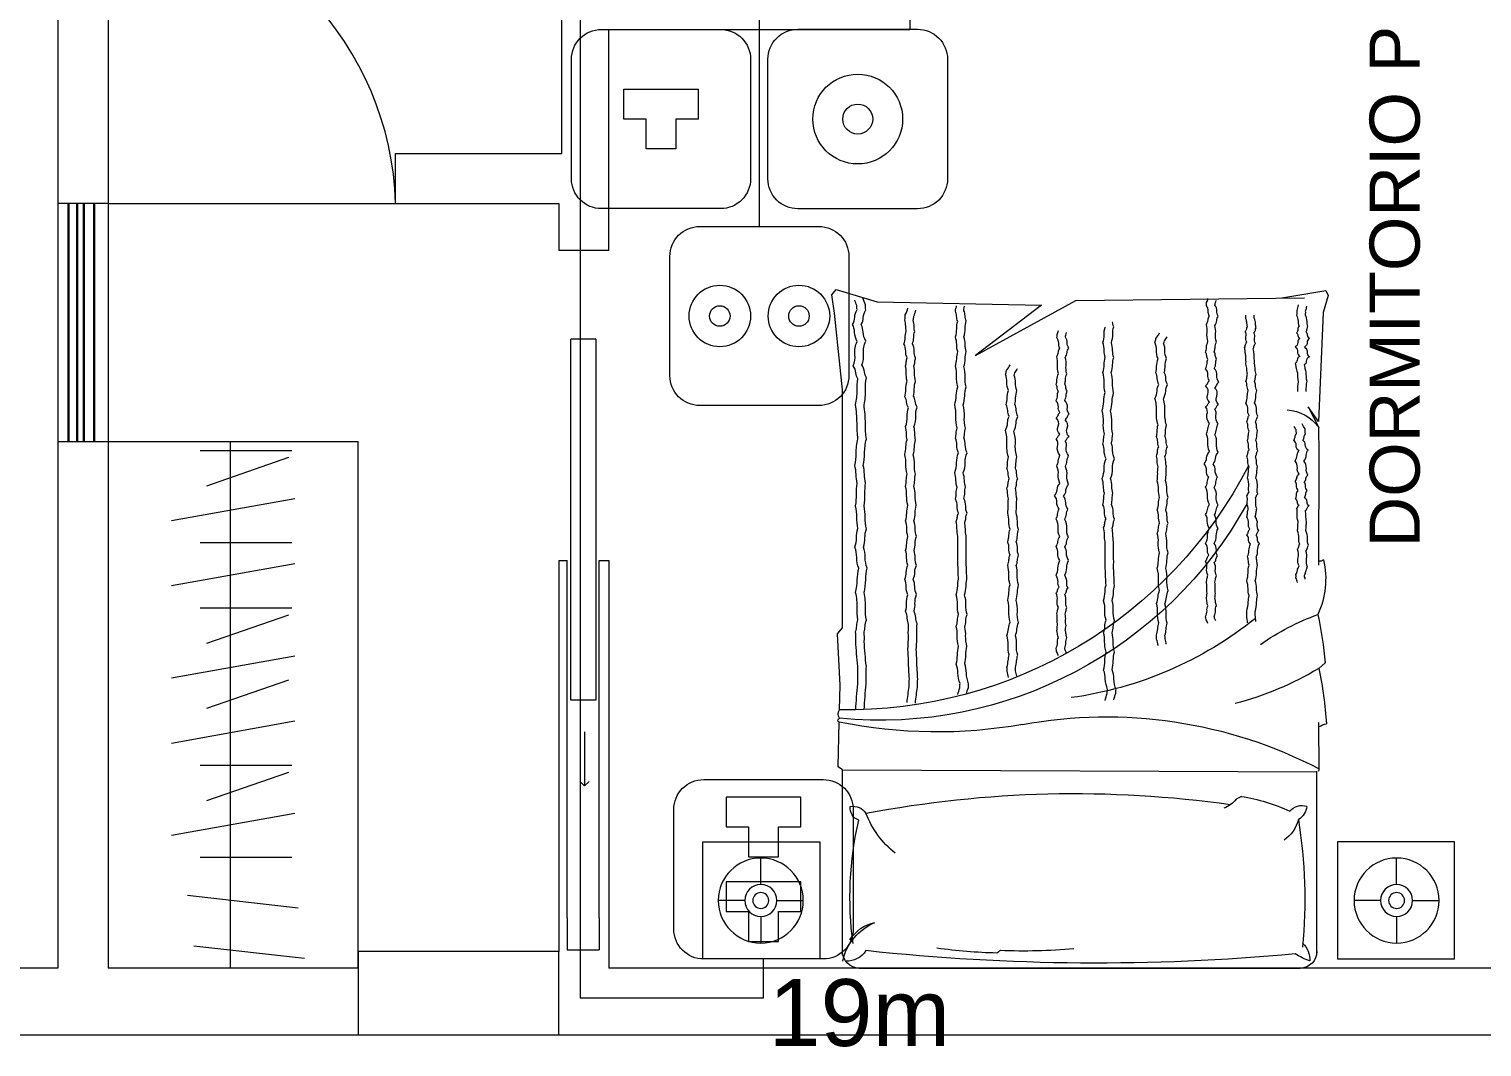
# Model space of a CAD drawing. Header units: metres. Extents: x -2 to 3328848, y -2 to 2725060.
# Drawn here: x 1662867.18 to 1662910.63, y 1363251.76 to 1363282.2 of the extents above; entities that cross this region are included whole.
import ezdxf

# ---------------------------------------------------------------- set-up
doc = ezdxf.new("R2010")
doc.units = ezdxf.units.M
doc.layers.get('0').update_dxf_attribs({"color": 253, "lineweight": 0})
for name, color, linetype, lineweight in [('ICT_TOMAS', 1, 'Continuous', 0), ('mobi alcolchonado', 253, 'Continuous', 0), ('MOBILIARIO2', 253, 'Continuous', 0), ('muebles', 253, 'Continuous', 0), ('NOFIJO', 253, 'Continuous', 0), ('PUERTAS', 253, 'Continuous', 0), ('ventanas', 253, 'Continuous', 30)]:
    doc.layers.add(name, color=color, linetype=linetype, lineweight=lineweight)
doc.styles.add('COTA', font='arial.ttf', dxfattribs={"height": 1})
doc.styles.get("Standard").update_dxf_attribs({"font": 'arial.ttf'})

# ---------------------------------------------------------------- blocks, each defined once
blk = doc.blocks.new('A$C2820749F')
at = {"layer": 'mobi alcolchonado'}
for p, q in [((0.0818, 2.0289), (1.4005, 2.0289)), ((0.0318, 1.9902), (0.0318, 1.4358)), ((1.4505, 1.9902), (1.4505, 1.4402)), ((0.0318, 1.4358), (0.0191, 1.4272)), ((0.0318, 1.4358), (1.4505, 1.4419)), ((1.4541, 1.4401), (1.4576, 1.4371)), ((1.4576, 1.4371), (1.4563, 1.2945)), ((0.0191, 1.4272), (0.0222, 1.2934)), ((0.023, 1.2566), (0.0247, 1.1831)), ((0.0247, 1.1831), (0.0168, 1.0295)), ((1.4564, 1.1325), (1.4753, 1.1163)), ((0.0168, 1.0295), (0.0318, 1.0115)), ((0.0318, 1.0115), (0.0318, 0.2993)), ((1.4559, 0.8244), (1.4571, 0.49)), ((1.4571, 0.49), (1.4561, 0.4125)), ((1.4239, 0.3509), (1.4561, 0.4125)), ((1.4552, 0.3946), (1.4239, 0.3509)), ((1.4689, 0.0681), (1.4552, 0.3946)), ((0.0318, 0.2993), (0.0084, 0.0705)), ((0.6272, 0.0469), (0.4294, 0.1969)), ((0.4294, 0.1969), (0.7297, 0.0328)), ((0.0084, 0.0705), (0, 0.0154)), ((0.1359, 0.0362), (0.6272, 0.0469)), ((1.4837, 0.0174), (1.4689, 0.0681)), ((0, 0.0154), (0.0126, 0)), ((0.0126, 0), (0.1359, 0.0362)), ((0.7297, 0.0328), (1.4132, 0.0248)), ((1.3452, 0.0248), (1.4775, 0.0026)), ((1.4775, 0.0026), (1.4837, 0.0174))]:
    blk.add_line(p, q, dxfattribs=at)
for centre, radius, start, end in [((0.0818, 1.9789), 0.05, 90, 180), ((0.1916, 2.0429), 0.1629, 192.2008, 247.3604), ((0.0438, 1.9398), 0.0687, 32.3351, 91.4023), ((0.7905, -4.3329), 6.3469, 84.6215, 96.2282), ((1.501, 1.8059), 0.2141, 109.6538, 122.6886), ((1.4005, 1.9789), 0.05, 0, 90), ((1.3631, 2.0033), 0.066, 312.4623, 3.6405), ((1.0795, 1.8174), 1.0254, 172.2473, 193.0029), ((-0.1132, 1.8254), 1.5274, 350.9191, 5.28), ((0.1529, 2.0079), 0.1178, 212.6434, 258.2419), ((0.0928, 1.5506), 0.0381, 108.9808, 187.5781), ((0.0627, 1.5922), 0.0472, 260.6567, 326.3809), ((0.7261, 4.8325), 3.3256, 259.184, 278.0629), ((1.3706, 1.5411), 0.0497, 4.6836, 60.5878), ((1.1442, 1.4729), 0.0826, 38.2941, 70.0555), ((1.1387, 1.3743), 0.1655, 58.5661, 64.8686), ((1.1266, 2.0962), 0.5891, 279.6141, 294.3372), ((1.4053, 1.5896), 0.0469, 219.9429, 288.3936), ((0.8207, 2.6569), 1.3796, 259.5233, 297.4919), ((0.3143, -0.1486), 1.4713, 80, 101.4514), ((1.4884, 1.3524), 0.0548, 234.3439, 260.3637), ((0.0246, 1.2876), 0.00627, 112.1012, 250.5349), ((0.0419, 1.2696), 0.0229, 148.1305, 214.5055), ((0.144, 0.0341), 1.2535, 28.8627, 95.5645), ((0.1941, 1.3909), 1.2884, 348.4322, 355.8792), ((0.0477, -0.0915), 1.3483, 27.2896, 91.0501), ((0.1924, 1.2348), 1.2884, 348.1971, 354.7256), ((1.7099, 1.6724), 0.7465, 235, 249.9199), ((1.2179, 0.8642), 0.2588, 347.5254, 24.4401), ((1.4594, 0.7942), 0.0179, 51.3387, 101.1926)]:
    blk.add_arc(centre, radius, start, end, dxfattribs=at)
at = {"layer": 'MOBILIARIO2'}
for points in [[(0.0716, 1.2566, 0.016109), (0.078, 1.1791, 0.024073), (0.0781, 1.127, 0.018694), (0.0717, 1.0507, -0.050065), (0.0711, 1.0221, -0.056677), (0.0744, 1.0054, 0.051657), (0.0781, 0.9872, 0.081685), (0.0758, 0.9517, -0.062491), (0.0711, 0.9056, -0.055675), (0.0762, 0.8677, 0.061502), (0.0804, 0.8334, 0.093427), (0.0744, 0.8013, -0.097168), (0.0688, 0.7704, -0.07769), (0.0737, 0.7418, 0.081942), (0.0781, 0.7145, 0.05009), (0.0746, 0.6809, -0.049651), (0.0711, 0.6469, -0.038952), (0.0738, 0.6112, 0.043857), (0.0758, 0.5793, 0.052705), (0.0723, 0.5527, -0.052187), (0.0688, 0.5257, -0.065973), (0.0726, 0.4895, 0.055408), (0.0781, 0.4465, 0.038659), (0.0753, 0.3998, -0.032291), (0.0711, 0.344, -0.056883), (0.0756, 0.301, 0.072358), (0.0781, 0.2671, 0.122992), (0.0722, 0.249, -0.101053), (0.0641, 0.2275, -0.148742), (0.0688, 0.1939, 0.127539), (0.0758, 0.1552, 0.105457), (0.0677, 0.1275, -0.125573), (0.0618, 0.1039, -0.14575), (0.0683, 0.0826, 0.134347), (0.0758, 0.0597, 0.073839), (0.0746, 0.0476, 0.052428), (0.0688, 0.0317)], [(0.0967, 1.2559, 0.016212), (0.1031, 1.1788, 0.024132), (0.1032, 1.1268, 0.018479), (0.0969, 1.0519, -0.049503), (0.0963, 1.0238, -0.057233), (0.0995, 1.007, 0.051743), (0.1033, 0.9886, 0.081718), (0.101, 0.9528, -0.062376), (0.0963, 0.9061, -0.056016), (0.1015, 0.8675, 0.062225), (0.1057, 0.8327, 0.092827), (0.0997, 0.8007, -0.097273), (0.0942, 0.7702, -0.077058), (0.099, 0.7421, 0.080968), (0.1033, 0.7153, 0.051015), (0.0998, 0.6812, -0.050139), (0.0962, 0.6465, -0.038829), (0.0989, 0.6104, 0.044073), (0.1009, 0.5786, 0.05256), (0.0974, 0.5521, -0.051882), (0.094, 0.5256, -0.065917), (0.0978, 0.4898, 0.055177), (0.1032, 0.4471, 0.038645), (0.1004, 0.4007, -0.03175), (0.0962, 0.3443, -0.05817), (0.101, 0.2991, 0.074982), (0.1035, 0.2639, 0.120388), (0.0977, 0.2461, -0.099922), (0.0898, 0.2251, -0.1495), (0.0944, 0.192, 0.128684), (0.1013, 0.1539, 0.103936), (0.0935, 0.1272, -0.123542), (0.0878, 0.1045, -0.142951), (0.0938, 0.084, 0.122441), (0.1018, 0.0605, 0.081719), (0.1005, 0.0451, 0.060139), (0.093, 0.0256)], [(0.225, 1.2342, 0.016834), (0.2313, 1.1874, 0.034468), (0.232, 1.1643, 0.00922), (0.229, 1.1106, -0.014186), (0.2273, 1.0757, -0.027864), (0.2289, 1.0343, 0.034884), (0.2297, 1.0011, 0.087457), (0.2255, 0.9825, -0.077501), (0.2204, 0.9615, -0.10571), (0.2232, 0.939, 0.089665), (0.2273, 0.9126, 0.091876), (0.2223, 0.8883, -0.100294), (0.218, 0.866, -0.104219), (0.2227, 0.845, 0.103855), (0.2273, 0.824, 0.085768), (0.2237, 0.8016, -0.088421), (0.2204, 0.7798, -0.073045), (0.224, 0.7584, 0.076066), (0.2273, 0.7378, 0.079828), (0.2239, 0.7145, -0.07972), (0.2204, 0.6912, -0.069238), (0.2238, 0.668, 0.06864), (0.2273, 0.6446, 0.070898), (0.2236, 0.6157, -0.075702), (0.2204, 0.5887, -0.045986), (0.2226, 0.5702, 0.045091), (0.225, 0.5514, 0.076769), (0.2216, 0.5225, -0.075317), (0.218, 0.4931, -0.065696), (0.2217, 0.4703, 0.069765), (0.225, 0.4488, 0.058047), (0.2232, 0.4315, -0.04517), (0.2204, 0.4092, -0.107598), (0.2256, 0.3799, 0.119304), (0.2297, 0.3533, 0.134303), (0.2235, 0.3365, -0.142887), (0.218, 0.3207, -0.094042), (0.221, 0.2988, 0.082548), (0.225, 0.2741, 0.054703), (0.222, 0.2477, -0.071659), (0.2204, 0.2275, -0.065726), (0.2226, 0.2161, 0.062051), (0.225, 0.2042, 0.141652), (0.2209, 0.1842, -0.127606), (0.2157, 0.1622, -0.082372), (0.2192, 0.1435, 0.083239), (0.2227, 0.1249, 0.067193), (0.2209, 0.1096, -0.05209), (0.218, 0.09, -0.075758), (0.2196, 0.0756, -0.049851), (0.2273, 0.055)], [(0.2499, 1.2367, 0.016995), (0.2563, 1.1887, 0.034524), (0.2571, 1.1649, 0.009087), (0.254, 1.1106, -0.014008), (0.2524, 1.0755, -0.028389), (0.254, 1.0324, 0.036216), (0.2548, 0.9986, 0.085799), (0.2507, 0.9806, -0.076158), (0.2458, 0.9604, -0.106727), (0.2486, 0.9381, 0.090343), (0.2527, 0.9119, 0.091358), (0.2477, 0.8881, -0.099809), (0.2436, 0.8663, -0.104145), (0.2481, 0.8456, 0.103071), (0.2528, 0.8248, 0.086935), (0.2491, 0.8021, -0.089287), (0.2457, 0.7799, -0.072441), (0.2493, 0.7585, 0.075683), (0.2527, 0.738, 0.080097), (0.2491, 0.7146, -0.080136), (0.2456, 0.6912, -0.068821), (0.2491, 0.6682, 0.06822), (0.2526, 0.6449, 0.07127), (0.2488, 0.6159, -0.075969), (0.2455, 0.5887, -0.045868), (0.2478, 0.5702, 0.045154), (0.2502, 0.5514, 0.076598), (0.2468, 0.5228, -0.075113), (0.2433, 0.4936, -0.065882), (0.2469, 0.4708, 0.069876), (0.2502, 0.4493, 0.057507), (0.2485, 0.4322, -0.043911), (0.2456, 0.4098, -0.109441), (0.2511, 0.3789, 0.121849), (0.2554, 0.351, 0.133121), (0.2491, 0.334, -0.145487), (0.2437, 0.3182, -0.09027), (0.2465, 0.2977, 0.08023), (0.2502, 0.2747, 0.055518), (0.2473, 0.2491, -0.070221), (0.2456, 0.2287, -0.068505), (0.248, 0.2166, 0.064708), (0.2506, 0.2039, 0.140191), (0.2463, 0.1837, -0.1283), (0.2412, 0.1618, -0.081106), (0.2447, 0.1435, 0.082764), (0.248, 0.1256, 0.06863), (0.2462, 0.1103, -0.055684), (0.2435, 0.0916, -0.073555), (0.2449, 0.0794, -0.046852), (0.2515, 0.0615)], [(0.8175, 1.2285, 0.036577), (0.8235, 1.2079, 0.065257), (0.8245, 1.1958, 0.081239), (0.8177, 1.1643, -0.09673), (0.8128, 1.1376, -0.059687), (0.8164, 1.1104, 0.061201), (0.8198, 1.084, 0.068087), (0.8157, 1.0527, -0.079475), (0.8128, 1.0257, -0.066482), (0.8163, 1.0073, 0.06511), (0.8198, 0.9884, 0.088365), (0.8163, 0.9593, -0.088514), (0.8128, 0.9302, -0.053898), (0.8172, 0.9035, 0.072445), (0.8198, 0.8836, 0.014703), (0.8187, 0.8602, -0.01338), (0.8175, 0.8346, -0.011057), (0.8175, 0.795, 0.009921), (0.8175, 0.7554, 0.044454), (0.815, 0.7323, -0.048377), (0.8128, 0.7111, -0.125065), (0.8158, 0.6993, 0.104774), (0.8198, 0.6855, 0.140323), (0.8157, 0.6656, -0.125005), (0.8105, 0.6435, -0.059733), (0.8129, 0.6257, 0.062195), (0.8151, 0.6086, 0.076384), (0.8121, 0.5879, -0.06684), (0.8082, 0.5643, -0.115189), (0.814, 0.5352, 0.114961), (0.8198, 0.506, 0.097223), (0.8143, 0.482, -0.116527), (0.8105, 0.4618, -0.051779), (0.8127, 0.4472, 0.047812), (0.8151, 0.4315, 0.078489), (0.8119, 0.3974, -0.074508), (0.8082, 0.3616, -0.064682), (0.8129, 0.3343, 0.066772), (0.8175, 0.308, 0.076034), (0.814, 0.2777, -0.075656), (0.8105, 0.2474, -0.063602), (0.8143, 0.2241, 0.070388), (0.8175, 0.2031, 0.079082), (0.8143, 0.182, -0.071502), (0.8105, 0.1588, -0.088099), (0.8142, 0.1348, 0.094007), (0.8175, 0.1122, 0.091812)], [(0.8434, 1.2269, 0.034849), (0.8491, 1.2072, 0.063486), (0.85, 1.196, 0.084403), (0.8432, 1.1642, -0.098788), (0.8381, 1.1367, -0.058591), (0.8417, 1.11, 0.060695), (0.845, 1.0841, 0.068148), (0.841, 1.0532, -0.079202), (0.8381, 1.0266, -0.06675), (0.8415, 1.0081, 0.064998), (0.8451, 0.9893, 0.088664), (0.8416, 0.9599, -0.08935), (0.838, 0.9305, -0.053061), (0.8424, 0.9044, 0.071644), (0.8449, 0.8848, 0.015298), (0.8438, 0.8608, -0.013681), (0.8425, 0.834, -0.010889), (0.8425, 0.7941, 0.010649), (0.8425, 0.7541, 0.042768), (0.8402, 0.7332, -0.044654), (0.8382, 0.7132, -0.128784), (0.8412, 0.7008, 0.106491), (0.8456, 0.6861, 0.140372), (0.8412, 0.6653, -0.126736), (0.8359, 0.6424, -0.057828), (0.8383, 0.6249, 0.061442), (0.8404, 0.6083, 0.076141), (0.8374, 0.5881, -0.065916), (0.8335, 0.5648, -0.116085), (0.8394, 0.5355, 0.115201), (0.8453, 0.5059, 0.097759), (0.8397, 0.4815, -0.118144), (0.8359, 0.4611, -0.049819), (0.838, 0.4471, 0.04634), (0.8403, 0.4321, 0.079345), (0.8371, 0.3983, -0.074617), (0.8334, 0.3625, -0.064869), (0.8382, 0.3352, 0.066843), (0.8427, 0.3087, 0.075858), (0.8392, 0.2784, -0.075529), (0.8357, 0.2479, -0.063913), (0.8396, 0.2244, 0.070745), (0.8428, 0.2031, 0.078628), (0.8396, 0.182, -0.070918), (0.8358, 0.1587, -0.091738), (0.8399, 0.1335, 0.104246), (0.8429, 0.1112, 0.077322), (0.8394, 0.096, -0.076658)], [(0.3766, 1.2109, 0.036577), (0.3826, 1.1903, 0.065257), (0.3836, 1.1783, 0.081239), (0.3768, 1.1467, -0.09673), (0.3719, 1.12, -0.059687), (0.3755, 1.0929, 0.061201), (0.3789, 1.0664, 0.068087), (0.3748, 1.0351, -0.079475), (0.3719, 1.0081, -0.066482), (0.3754, 0.9897, 0.06511), (0.3789, 0.9709, 0.088365), (0.3754, 0.9417, -0.088514), (0.3719, 0.9126, -0.053898), (0.3763, 0.886, 0.072445), (0.3789, 0.866, 0.014703), (0.3778, 0.8427, -0.01338), (0.3766, 0.817, -0.011057), (0.3766, 0.7774, 0.009921), (0.3766, 0.7378, 0.044454), (0.3741, 0.7148, -0.048377), (0.3719, 0.6935, -0.125065), (0.3749, 0.6818, 0.104774), (0.3789, 0.6679, 0.140323), (0.3748, 0.648, -0.125005), (0.3696, 0.626, -0.059733), (0.372, 0.6081, 0.062195), (0.3743, 0.591, 0.076384), (0.3712, 0.5703, -0.06684), (0.3673, 0.5467, -0.115189), (0.3731, 0.5176, 0.114961), (0.3789, 0.4885, 0.097223), (0.3734, 0.4645, -0.116527), (0.3696, 0.4442, -0.051779), (0.3718, 0.4296, 0.047812), (0.3743, 0.4139, 0.078489), (0.371, 0.3798, -0.074508), (0.3673, 0.344, -0.064682), (0.372, 0.3168, 0.066772), (0.3766, 0.2904, 0.076034), (0.3731, 0.2601, -0.075656), (0.3696, 0.2298, -0.063602), (0.3734, 0.2066, 0.070388), (0.3766, 0.1855, 0.079082), (0.3734, 0.1644, -0.071502), (0.3696, 0.1412, -0.088099), (0.3733, 0.1172, 0.094007), (0.3766, 0.0946, 0.091812), (0.3731, 0.0794, -0.09253), (0.3696, 0.0643, -0.064978), (0.3701, 0.0585, -0.037379), (0.373, 0.0488)], [(0.4025, 1.2093, 0.034849), (0.4082, 1.1896, 0.063486), (0.4091, 1.1784, 0.084403), (0.4023, 1.1466, -0.098788), (0.3972, 1.1191, -0.058591), (0.4008, 1.0924, 0.060695), (0.4041, 1.0665, 0.068148), (0.4001, 1.0357, -0.079202), (0.3972, 1.009, -0.06675), (0.4006, 0.9906, 0.064998), (0.4042, 0.9717, 0.088664), (0.4007, 0.9423, -0.08935), (0.3971, 0.913, -0.053061), (0.4015, 0.8868, 0.071644), (0.404, 0.8673, 0.015298), (0.4029, 0.8433, -0.013681), (0.4016, 0.8165, -0.010889), (0.4016, 0.7765, 0.010649), (0.4016, 0.7365, 0.042768), (0.3993, 0.7156, -0.044654), (0.3973, 0.6956, -0.128784), (0.4003, 0.6832, 0.106491), (0.4047, 0.6685, 0.140372), (0.4003, 0.6477, -0.126736), (0.395, 0.6249, -0.057828), (0.3974, 0.6073, 0.061442), (0.3995, 0.5907, 0.076141), (0.3965, 0.5705, -0.065916), (0.3926, 0.5472, -0.116085), (0.3985, 0.5179, 0.115201), (0.4044, 0.4883, 0.097759), (0.3988, 0.4639, -0.118144), (0.395, 0.4435, -0.049819), (0.3971, 0.4295, 0.04634), (0.3994, 0.4146, 0.079345), (0.3962, 0.3808, -0.074617), (0.3925, 0.3449, -0.064869), (0.3973, 0.3176, 0.066843), (0.4018, 0.2911, 0.075858), (0.3983, 0.2608, -0.075529), (0.3948, 0.2303, -0.063913), (0.3987, 0.2068, 0.070745), (0.4019, 0.1855, 0.078628), (0.3987, 0.1644, -0.070918), (0.3949, 0.1411, -0.091738), (0.399, 0.1159, 0.104246), (0.402, 0.0936, 0.077322), (0.3985, 0.0784, -0.076658), (0.395, 0.0631, -0.044784), (0.395, 0.0583, -0.024817), (0.3964, 0.0497)], [(0.5281, 1.1596, -0.03776), (0.5238, 1.141, -0.061868), (0.5235, 1.1293, -0.048595), (0.5273, 1.1095, 0.055091), (0.5305, 1.092, 0.095626), (0.5269, 1.0625, -0.098357), (0.5235, 1.0338, -0.076409), (0.5282, 1.0139, 0.077038), (0.5328, 0.9942, 0.089345), (0.5296, 0.9625, -0.084057), (0.5258, 0.9289, -0.04749), (0.5294, 0.9052, 0.04929), (0.5328, 0.8823, 0.087499), (0.529, 0.8521, -0.094197), (0.5258, 0.824, -0.078357), (0.5295, 0.8085, 0.083223), (0.5328, 0.7937, 0.112249), (0.5296, 0.7745, -0.105279), (0.5258, 0.7541, -0.082664), (0.5296, 0.7346, 0.090946), (0.5328, 0.7168, 0.067901), (0.5294, 0.6927, -0.066074), (0.5258, 0.6679, -0.035048), (0.5271, 0.6461, 0.037877), (0.5281, 0.626, 0.060523), (0.5257, 0.6094, -0.062605), (0.5235, 0.5933, -0.127512), (0.5268, 0.5797, 0.121277), (0.5305, 0.5654, 0.117111), (0.5271, 0.5504, -0.113611), (0.5235, 0.5351, -0.059143), (0.5252, 0.5203, 0.043052), (0.5281, 0.5001, 0.089599), (0.5234, 0.4602, -0.091053), (0.5188, 0.4209, -0.111622), (0.5255, 0.3984, 0.130391), (0.5305, 0.3789, 0.12494), (0.526, 0.3617, -0.120889), (0.5212, 0.344, -0.086695), (0.524, 0.3249, 0.071647), (0.5281, 0.302, 0.113093), (0.5234, 0.2774, -0.114265), (0.5188, 0.2531, -0.106276), (0.5218, 0.2417, -0.062305), (0.5328, 0.2251)], [(0.5529, 1.1558, -0.034858), (0.5492, 1.1395, -0.059461), (0.5488, 1.1297, -0.052316), (0.5525, 1.1106, 0.056386), (0.5558, 1.0929, 0.095596), (0.5522, 1.0637, -0.098171), (0.5488, 1.0352, -0.07636), (0.5535, 1.0155, 0.076506), (0.5581, 0.9957, 0.090069), (0.5549, 0.9636, -0.084543), (0.551, 0.9294, -0.047364), (0.5547, 0.9055, 0.049676), (0.558, 0.8827, 0.08659), (0.5543, 0.8531, -0.092747), (0.5512, 0.8254, -0.079795), (0.5549, 0.8095, 0.084031), (0.5583, 0.7944, 0.112191), (0.555, 0.7749, -0.106013), (0.5512, 0.7543, -0.081403), (0.555, 0.735, 0.089338), (0.5581, 0.7174, 0.069417), (0.5547, 0.6925, -0.067062), (0.5509, 0.6668, -0.034899), (0.5522, 0.6447, 0.039008), (0.5532, 0.6249, 0.057667), (0.5511, 0.6098, -0.058816), (0.5489, 0.5946, -0.130991), (0.5523, 0.5806, 0.122045), (0.5562, 0.5656, 0.11844), (0.5526, 0.5499, -0.116548), (0.5489, 0.5339, -0.056461), (0.5505, 0.5195, 0.041981), (0.5533, 0.5003, 0.089156), (0.5488, 0.4617, -0.08877), (0.5442, 0.4228, -0.114233), (0.5511, 0.3996, 0.131551), (0.5564, 0.3791, 0.125542), (0.5516, 0.3611, -0.123278), (0.5467, 0.3428, -0.085156), (0.5496, 0.3238, 0.073009), (0.5535, 0.3017, 0.115535), (0.5488, 0.2782, -0.127329), (0.545, 0.2567, -0.096991), (0.5472, 0.2488, -0.053351), (0.5552, 0.2363)], [(0.6774, 1.0944, -0.052853), (0.6718, 1.082, -0.082349), (0.6704, 1.0734, -0.113365), (0.6746, 1.0557, 0.137167), (0.6774, 1.0408, 0.079599), (0.6743, 1.0286, -0.112443), (0.6727, 1.0198, -0.045995), (0.6737, 1.0122, 0.039568), (0.6751, 1.0035, 0.069784), (0.6738, 0.9855, -0.073829), (0.6727, 0.9685, -0.067952), (0.6744, 0.9608, 0.047112), (0.6774, 0.9499, 0.170036), (0.6738, 0.9287, -0.173788), (0.6704, 0.9079, -0.142872), (0.6751, 0.8985, 0.145458), (0.6797, 0.8893, 0.195397), (0.6763, 0.8737, -0.151851), (0.6704, 0.8543, -0.126712), (0.6761, 0.8324, 0.124684), (0.682, 0.8101, 0.150491), (0.6756, 0.7881, -0.168102), (0.6704, 0.7681, -0.13967), (0.6759, 0.7534, 0.13006), (0.682, 0.7378, 0.169436), (0.6765, 0.7126, -0.163629), (0.6704, 0.6865, -0.104575), (0.6752, 0.6711, 0.109696), (0.6797, 0.6562, 0.20768), (0.6729, 0.6366, -0.202622), (0.6657, 0.6166, -0.1762), (0.6735, 0.5983, 0.167885), (0.682, 0.5793, 0.137817), (0.6771, 0.5532, -0.14417), (0.6727, 0.5281, -0.079258), (0.677, 0.5125, 0.072052), (0.682, 0.4955, 0.215179), (0.6743, 0.4687, -0.272703), (0.6704, 0.4465, -0.157232), (0.6756, 0.4399, 0.133932), (0.682, 0.4325, 0.346503), (0.6767, 0.4085, -0.328416), (0.6704, 0.3836, -0.136915), (0.6773, 0.3746, 0.179847), (0.682, 0.3673, 0.252619), (0.6774, 0.351, -0.209461), (0.6704, 0.3323, -0.111259), (0.6748, 0.3166, 0.146381), (0.6774, 0.3044, 0.125668), (0.6736, 0.2934, -0.139354), (0.6704, 0.2834, -0.105558), (0.6729, 0.2694, 0.077694), (0.6774, 0.2508, 0.090317), (0.6747, 0.2238, -0.100764), (0.6727, 0.1995, -0.12001), (0.6777, 0.1862, 0.131665), (0.682, 0.1739, 0.170535), (0.6784, 0.1601, -0.13714), (0.6727, 0.1436, -0.068639), (0.6735, 0.1343, -0.052035), (0.6774, 0.1226)], [(0.7011, 1.0865, -0.042607), (0.6973, 1.0776, -0.071397), (0.6963, 1.072, -0.129838), (0.6999, 1.0557, 0.140626), (0.703, 1.0407, 0.083982), (0.6998, 1.028, -0.117812), (0.6981, 1.0188, -0.041239), (0.699, 1.012, 0.036686), (0.7002, 1.0044, 0.06988), (0.699, 0.9876, -0.071878), (0.6979, 0.9708, -0.072269), (0.6998, 0.9624, 0.05165), (0.7029, 0.9509, 0.163828), (0.6996, 0.9313, -0.164309), (0.6964, 0.9118, -0.150844), (0.7013, 0.902, 0.147278), (0.7063, 0.892, 0.197862), (0.7026, 0.875, -0.156121), (0.6963, 0.8543, -0.123696), (0.7022, 0.8319, 0.125417), (0.7079, 0.8099, 0.148173), (0.7016, 0.7886, -0.166473), (0.6967, 0.7694, -0.139796), (0.702, 0.7551, 0.128151), (0.7081, 0.7397, 0.171039), (0.7025, 0.7142, -0.162775), (0.6962, 0.6875, -0.107698), (0.7014, 0.6711, 0.115196), (0.706, 0.6557, 0.202947), (0.6993, 0.6367, -0.202257), (0.6926, 0.6176, -0.173028), (0.6999, 0.6005, 0.162077), (0.708, 0.5824, 0.143302), (0.703, 0.5556, -0.146514), (0.6984, 0.5293, -0.08083), (0.703, 0.513, 0.077891), (0.7079, 0.496, 0.205436), (0.7011, 0.4725, -0.258943), (0.6976, 0.4529, -0.167371), (0.7026, 0.4464, 0.135353), (0.7093, 0.4389, 0.347128), (0.7039, 0.4144, -0.32569), (0.6973, 0.3889, -0.138368), (0.7046, 0.3794, 0.174678), (0.7098, 0.3715, 0.262199), (0.7045, 0.3527, -0.218741), (0.6964, 0.3313, -0.1036), (0.701, 0.3153, 0.142377), (0.7034, 0.3034, 0.128588), (0.6994, 0.2921, -0.145504), (0.6963, 0.282, -0.099417), (0.6986, 0.2691, 0.074367), (0.7026, 0.2523, 0.090334), (0.7002, 0.2268, -0.095924), (0.6981, 0.2028, -0.126634), (0.7036, 0.1882, 0.136356), (0.7084, 0.1745, 0.176248), (0.704, 0.1592, -0.158824), (0.6986, 0.1425, -0.054695), (0.6992, 0.1363, -0.039328), (0.7018, 0.128)], [(0.9753, 1.064, -0.03776), (0.971, 1.0454, -0.061868), (0.9707, 1.0337, -0.048595), (0.9745, 1.0139, 0.055091), (0.9777, 0.9964, 0.095626), (0.974, 0.9669, -0.098357), (0.9707, 0.9382, -0.076409), (0.9754, 0.9183, 0.077038), (0.98, 0.8986, 0.089345), (0.9768, 0.8669, -0.084057), (0.973, 0.8333, -0.04749), (0.9766, 0.8096, 0.04929), (0.98, 0.7867, 0.087499), (0.9762, 0.7565, -0.094197), (0.973, 0.7284, -0.078357), (0.9767, 0.7129, 0.083223), (0.98, 0.6982, 0.112249), (0.9767, 0.6789, -0.105279), (0.973, 0.6585, -0.082664), (0.9768, 0.639, 0.090946), (0.98, 0.6212, 0.067901), (0.9766, 0.5971, -0.066074), (0.973, 0.5723, -0.035048), (0.9743, 0.5505, 0.037877), (0.9753, 0.5304, 0.060523), (0.9729, 0.5138, -0.062605), (0.9707, 0.4977, -0.127512), (0.974, 0.4841, 0.121277), (0.9777, 0.4698, 0.117111), (0.9743, 0.4548, -0.113611), (0.9707, 0.4395, -0.059143), (0.9724, 0.4247, 0.043052), (0.9753, 0.4045, 0.089599), (0.9706, 0.3646, -0.091053), (0.966, 0.3253, -0.111622), (0.9727, 0.3028, 0.130391), (0.9777, 0.2833, 0.12494), (0.9731, 0.2661, -0.120889), (0.9683, 0.2484, -0.086695), (0.9712, 0.2293, 0.071647), (0.9753, 0.2064, 0.113093), (0.9706, 0.1819, -0.114265), (0.966, 0.1575, -0.106276), (0.9689, 0.1461, -0.062305), (0.98, 0.1295)], [(1, 1.0602, -0.034858), (0.9964, 1.0439, -0.059461), (0.996, 1.0341, -0.052316), (0.9997, 1.015, 0.056386), (1.0029, 0.9973, 0.095596), (0.9994, 0.9681, -0.098171), (0.996, 0.9396, -0.07636), (1.0007, 0.9199, 0.076506), (1.0053, 0.9001, 0.090069), (1.0021, 0.868, -0.084543), (0.9982, 0.8338, -0.047364), (1.0019, 0.8099, 0.049676), (1.0052, 0.7871, 0.08659), (1.0015, 0.7575, -0.092747), (0.9983, 0.7298, -0.079795), (1.0021, 0.7139, 0.084031), (1.0055, 0.6988, 0.112191), (1.0022, 0.6793, -0.106013), (0.9984, 0.6587, -0.081403), (1.0022, 0.6394, 0.089338), (1.0053, 0.6218, 0.069417), (1.0018, 0.5969, -0.067062), (0.9981, 0.5712, -0.034899), (0.9994, 0.5491, 0.039008), (1.0004, 0.5293, 0.057667), (0.9983, 0.5142, -0.058816), (0.9961, 0.4991, -0.130991), (0.9995, 0.485, 0.122045), (1.0034, 0.47, 0.11844), (0.9998, 0.4543, -0.116548), (0.9961, 0.4383, -0.056461), (0.9977, 0.4239, 0.041981), (1.0005, 0.4047, 0.089156), (0.996, 0.3661, -0.08877), (0.9914, 0.3272, -0.114233), (0.9983, 0.304, 0.131551), (1.0036, 0.2835, 0.125542), (0.9988, 0.2655, -0.123278), (0.9939, 0.2472, -0.085156), (0.9968, 0.2282, 0.073009), (1.0007, 0.2061, 0.115535), (0.996, 0.1826, -0.127329), (0.9922, 0.1611, -0.096991), (0.9943, 0.1532, -0.053351), (1.0024, 0.1407)], [(1.1246, 0.9988, -0.052853), (1.1189, 0.9864, -0.082349), (1.1176, 0.9778, -0.113365), (1.1218, 0.9601, 0.137167), (1.1246, 0.9452, 0.079599), (1.1215, 0.933, -0.112443), (1.1199, 0.9242, -0.045995), (1.1209, 0.9166, 0.039568), (1.1222, 0.9079, 0.069784), (1.121, 0.8899, -0.073829), (1.1199, 0.8729, -0.067952), (1.1216, 0.8652, 0.047112), (1.1246, 0.8543, 0.170036), (1.121, 0.8331, -0.173788), (1.1176, 0.8123, -0.142872), (1.1223, 0.803, 0.145458), (1.1269, 0.7937, 0.195397), (1.1235, 0.7781, -0.151851), (1.1176, 0.7587, -0.126712), (1.1233, 0.7368, 0.124684), (1.1292, 0.7145, 0.150491), (1.1227, 0.6925, -0.168102), (1.1176, 0.6725, -0.13967), (1.1231, 0.6578, 0.13006), (1.1292, 0.6422, 0.169436), (1.1236, 0.617, -0.163629), (1.1176, 0.591, -0.104575), (1.1224, 0.5755, 0.109696), (1.1269, 0.5607, 0.20768), (1.1201, 0.541, -0.202622), (1.1129, 0.521, -0.1762), (1.1207, 0.5028, 0.167885), (1.1292, 0.4838, 0.137817), (1.1243, 0.4576, -0.14417), (1.1199, 0.4325, -0.079258), (1.1242, 0.4169, 0.072052), (1.1292, 0.3999, 0.215179), (1.1215, 0.3731, -0.272703), (1.1176, 0.3509, -0.157232), (1.1228, 0.3443, 0.133932), (1.1292, 0.3369, 0.346503), (1.1239, 0.3129, -0.328416), (1.1176, 0.288, -0.136915), (1.1245, 0.279, 0.179847), (1.1292, 0.2717, 0.252619), (1.1246, 0.2554, -0.209461), (1.1176, 0.2367, -0.111259), (1.122, 0.221, 0.146381), (1.1246, 0.2088, 0.125668), (1.1208, 0.1978, -0.139354), (1.1176, 0.1878, -0.105558), (1.1201, 0.1738, 0.077694), (1.1246, 0.1552, 0.090317), (1.1218, 0.1282, -0.100764), (1.1199, 0.1039, -0.12001), (1.1249, 0.0906, 0.131665), (1.1292, 0.0783, 0.170535), (1.1255, 0.0645, -0.13714), (1.1199, 0.048, -0.068639), (1.1207, 0.0387, -0.052035), (1.1246, 0.027)], [(1.1483, 0.9909, -0.042607), (1.1445, 0.982, -0.071397), (1.1435, 0.9764, -0.129838), (1.1471, 0.9602, 0.140626), (1.1502, 0.9451, 0.083982), (1.147, 0.9324, -0.117812), (1.1453, 0.9232, -0.041239), (1.1462, 0.9164, 0.036686), (1.1474, 0.9088, 0.06988), (1.1462, 0.892, -0.071878), (1.1451, 0.8752, -0.072269), (1.147, 0.8668, 0.05165), (1.1501, 0.8553, 0.163828), (1.1468, 0.8358, -0.164309), (1.1436, 0.8163, -0.150844), (1.1484, 0.8064, 0.147278), (1.1535, 0.7964, 0.197862), (1.1498, 0.7794, -0.156121), (1.1434, 0.7587, -0.123696), (1.1494, 0.7364, 0.125417), (1.1551, 0.7143, 0.148173), (1.1488, 0.693, -0.166473), (1.1439, 0.6738, -0.139796), (1.1492, 0.6595, 0.128151), (1.1553, 0.6441, 0.171039), (1.1497, 0.6186, -0.162775), (1.1434, 0.5919, -0.107698), (1.1486, 0.5755, 0.115196), (1.1532, 0.5601, 0.202947), (1.1465, 0.5411, -0.202257), (1.1398, 0.522, -0.173028), (1.1471, 0.5049, 0.162077), (1.1552, 0.4868, 0.143302), (1.1502, 0.46, -0.146514), (1.1455, 0.4338, -0.08083), (1.1502, 0.4174, 0.077891), (1.1551, 0.4004, 0.205436), (1.1483, 0.3769, -0.258943), (1.1448, 0.3573, -0.167371), (1.1498, 0.3508, 0.135353), (1.1565, 0.3433, 0.347128), (1.1511, 0.3188, -0.32569), (1.1445, 0.2933, -0.138368), (1.1518, 0.2838, 0.174678), (1.157, 0.2759, 0.262199), (1.1516, 0.2571, -0.218741), (1.1436, 0.2357, -0.1036), (1.1482, 0.2197, 0.142377), (1.1506, 0.2078, 0.128588), (1.1466, 0.1965, -0.145504), (1.1435, 0.1864, -0.099417), (1.1458, 0.1736, 0.074367), (1.1498, 0.1567, 0.090334), (1.1474, 0.1312, -0.095924), (1.1453, 0.1072, -0.126634), (1.1508, 0.0926, 0.136356), (1.1556, 0.0789, 0.176248), (1.1512, 0.0636, -0.158824), (1.1457, 0.0469, -0.054695), (1.1464, 0.0407, -0.039328), (1.149, 0.0324)], [(1.243, 0.9965, -0.02297), (1.2405, 0.9747, -0.03842), (1.2406, 0.9615, -0.038008), (1.2452, 0.934, 0.055193), (1.2476, 0.9149, 0.083604), (1.2445, 0.8938, -0.075661), (1.2406, 0.8706, -0.084309), (1.2444, 0.8465, 0.09066), (1.2476, 0.824, 0.067099), (1.2455, 0.8119, -0.059889), (1.243, 0.7984, -0.149337), (1.2471, 0.7807, 0.134073), (1.2523, 0.7611, 0.21438), (1.2455, 0.7463, -0.253882), (1.2406, 0.7332, -0.189759), (1.2453, 0.725, 0.18789), (1.25, 0.7168, 0.191242), (1.2458, 0.6989, -0.174445), (1.2406, 0.6796, -0.047645), (1.243, 0.6667, 0.048038), (1.2453, 0.6539, 0.123722), (1.2418, 0.6326, -0.169091), (1.2406, 0.6166, -0.141473), (1.2442, 0.6108, 0.143521), (1.2476, 0.605, 0.155534), (1.2467, 0.5876, -0.107396), (1.243, 0.563, -0.042577), (1.2456, 0.5453, 0.050748), (1.2476, 0.5304, 0.129685), (1.2437, 0.5132, -0.145893), (1.2406, 0.4978, -0.134999), (1.2443, 0.4883, 0.139913), (1.2476, 0.4791, 0.114007), (1.2456, 0.466, -0.10043), (1.243, 0.4512, -0.069927), (1.2452, 0.4375, 0.066719), (1.2476, 0.4232, 0.140231), (1.2437, 0.4073, -0.158227), (1.2406, 0.3929, -0.144948), (1.2439, 0.385, 0.133495), (1.2476, 0.3766, 0.180577), (1.2441, 0.3597, -0.144963), (1.2383, 0.3393, -0.094523), (1.2424, 0.3193, 0.110663), (1.2453, 0.302, 0.10701), (1.2412, 0.2868, -0.129666), (1.2383, 0.2741, -0.099091), (1.241, 0.2628, 0.116601), (1.243, 0.2531, 0.058417), (1.2408, 0.2385, -0.05454), (1.2383, 0.2228, -0.023755), (1.2383, 0.21, 0.022115), (1.2383, 0.1972, 0.082226), (1.2357, 0.1848, -0.093862), (1.2337, 0.1739, -0.171583), (1.2361, 0.167, 0.116919), (1.2406, 0.1575, 0.185126), (1.2381, 0.1409, -0.193604), (1.236, 0.1249, -0.131355), (1.2405, 0.1169, 0.188426), (1.243, 0.1109, 0.095469), (1.2414, 0.1013, -0.066793), (1.2383, 0.0876, -0.021913), (1.2381, 0.0827, -0.016222), (1.2383, 0.076)], [(1.2678, 0.9928, -0.020778), (1.2657, 0.9736, -0.036491), (1.2658, 0.9626, -0.041461), (1.2703, 0.935, 0.057174), (1.2729, 0.9148, 0.082873), (1.2698, 0.8937, -0.075265), (1.2659, 0.8705, -0.085019), (1.2698, 0.8462, 0.092379), (1.273, 0.8236, 0.064068), (1.271, 0.8123, -0.055503), (1.2685, 0.7992, -0.157835), (1.2732, 0.7797, 0.148846), (1.2786, 0.7591, 0.199592), (1.2725, 0.7461, -0.247082), (1.2685, 0.7349, -0.184593), (1.2723, 0.7279, 0.169439), (1.2767, 0.7205, 0.211187), (1.2723, 0.7008, -0.185054), (1.2662, 0.6787, -0.043562), (1.2686, 0.6661, 0.048148), (1.2706, 0.6546, 0.119615), (1.2676, 0.6361, -0.160888), (1.2665, 0.6221, -0.146532), (1.2698, 0.6165, 0.137743), (1.2734, 0.6106, 0.163825), (1.2725, 0.5913, -0.111152), (1.2682, 0.5634, -0.041886), (1.2711, 0.5444, 0.053628), (1.273, 0.5295, 0.124743), (1.2694, 0.5138, -0.141323), (1.2666, 0.4997, -0.136283), (1.27, 0.4907, 0.135036), (1.2734, 0.4816, 0.120412), (1.2713, 0.4675, -0.104043), (1.2683, 0.4512, -0.069722), (1.2708, 0.4367, 0.070787), (1.2731, 0.4224, 0.133062), (1.2696, 0.4081, -0.149023), (1.2668, 0.3953, -0.15104), (1.27, 0.3875, 0.132016), (1.2739, 0.3787, 0.185288), (1.2701, 0.3605, -0.149156), (1.2639, 0.3386, -0.091592), (1.268, 0.3183, 0.1101), (1.2709, 0.3013, 0.106833), (1.2668, 0.2862, -0.131118), (1.264, 0.2737, -0.095868), (1.2665, 0.2631, 0.111479), (1.2684, 0.2539, 0.063175), (1.2661, 0.2383, -0.056761), (1.2633, 0.2209, -0.023768), (1.2633, 0.2072, 0.026007), (1.2633, 0.1947, 0.075167), (1.2614, 0.1852, -0.082422), (1.2597, 0.1766, -0.180625), (1.2619, 0.1701, 0.118245), (1.2664, 0.161, 0.184753), (1.264, 0.1448, -0.189898), (1.2618, 0.1291, -0.133199), (1.2664, 0.1209, 0.180236), (1.2692, 0.1144, 0.10911), (1.2671, 0.102, -0.078712), (1.2633, 0.0852, -0.016438), (1.2632, 0.0814, -0.011572), (1.2633, 0.076)], [(1.3922, 0.8753, -0.063574), (1.3877, 0.8618, -0.09229), (1.3876, 0.852, -0.087813), (1.3921, 0.8394, 0.084664), (1.3969, 0.8264, 0.147947), (1.394, 0.8007, -0.164849), (1.3922, 0.7774, -0.089821), (1.3964, 0.7683, 0.116631), (1.3992, 0.7611, 0.144447), (1.3966, 0.7433, -0.116051), (1.3922, 0.7215, -0.024537), (1.3933, 0.7083, 0.021879), (1.3945, 0.6935, 0.09639), (1.3911, 0.6705, -0.1367), (1.3899, 0.6539, -0.212994), (1.3931, 0.6494, 0.190175), (1.3969, 0.6446, 0.394232), (1.3925, 0.6358, -0.296973), (1.3852, 0.626, -0.196588), (1.3894, 0.6137, 0.177409), (1.3945, 0.6003, 0.181533), (1.3893, 0.5856, -0.205507), (1.3852, 0.5724, -0.192194), (1.3906, 0.5623, 0.172784), (1.3969, 0.5514, 0.223273), (1.392, 0.5327, -0.193968), (1.3852, 0.5118, -0.156888), (1.3915, 0.496, 0.172543), (1.3969, 0.4815, 0.267412), (1.3882, 0.466, -0.2882), (1.3806, 0.4512, -0.1673), (1.3852, 0.4407, 0.167614), (1.3899, 0.4302, 0.102415), (1.3886, 0.4197, 0.090979), (1.3829, 0.4092)], [(1.4158, 0.8659, -0.043115), (1.4137, 0.8586, -0.071529), (1.4134, 0.854, -0.117166), (1.4171, 0.8431, 0.092201), (1.4223, 0.8296, 0.148493), (1.4196, 0.8045, -0.162321), (1.4177, 0.7814, -0.092598), (1.422, 0.7719, 0.115816), (1.4251, 0.7641, 0.147409), (1.4223, 0.7444, -0.11874), (1.4174, 0.7203, -0.02342), (1.4185, 0.7067, 0.023767), (1.4197, 0.6931, 0.081841), (1.4175, 0.676, -0.093108), (1.4159, 0.6609, -0.271365), (1.421, 0.6537, 0.237724), (1.4272, 0.6459, 0.374349), (1.421, 0.6348, -0.322203), (1.4129, 0.623, -0.165022), (1.4169, 0.6119, 0.163895), (1.421, 0.6007, 0.183927), (1.4163, 0.5873, -0.20204), (1.4124, 0.5749, -0.194979), (1.4175, 0.5652, 0.16864), (1.4238, 0.5544, 0.227481), (1.4189, 0.535, -0.192689), (1.4116, 0.5128, -0.162586), (1.4186, 0.4955, 0.18296), (1.4243, 0.4797, 0.259647), (1.4155, 0.4644, -0.292915), (1.4084, 0.4501, -0.147396), (1.4121, 0.4413, 0.130485), (1.4167, 0.4315, 0.124764), (1.4155, 0.4159, 0.11423), (1.4066, 0.4013)], [(1.3945, 0.0457, 0.043571), (1.3903, 0.0629, 0.058781), (1.3899, 0.076, 0.074778), (1.3942, 0.0944, -0.098243), (1.3969, 0.1086, -0.160673), (1.3932, 0.1193, 0.168807), (1.3899, 0.1296, 0.235494), (1.3939, 0.1373, -0.200169), (1.3992, 0.1459, -0.310498), (1.3934, 0.158, 0.25744), (1.3852, 0.1715, 0.272296), (1.3929, 0.1859, -0.302876), (1.3992, 0.1995, -0.245567), (1.3911, 0.2105, 0.301104), (1.3852, 0.2205, 0.076708), (1.3874, 0.231, -0.045391), (1.3922, 0.2484, -0.044442), (1.3946, 0.2751, -0.040505), (1.3922, 0.3044)], [(1.4193, 0.0495, 0.038395), (1.4158, 0.0644, 0.053841), (1.4153, 0.0752, 0.086675), (1.42, 0.0949, -0.114917), (1.4228, 0.11, -0.136679), (1.42, 0.1184, 0.135819), (1.4171, 0.1269, 0.26772), (1.4216, 0.1357, -0.219941), (1.4278, 0.1456, -0.298949), (1.4217, 0.1582, 0.252587), (1.4134, 0.172, 0.270993), (1.4213, 0.187, -0.294092), (1.4281, 0.2013, -0.262376), (1.4186, 0.2139, 0.328686), (1.4122, 0.2251, 0.053331), (1.4139, 0.2329, -0.033048), (1.4172, 0.2454, -0.048678), (1.42, 0.2738, -0.045374), (1.4172, 0.3044)]]:
    blk.add_lwpolyline(points, format="xyb", dxfattribs=at)
for centre, radius, start, end in [((0.5429, 0.2425), 1.7422, 91.6325, 97.548), ((0.3896, 1.8261), 0.1889, 52.792, 56.6952), ((0.5704, 0.2356), 1.7422, 84.9412, 92.1903), ((0.3635, 1.4658), 0.2801, 128.4595, 159.0281), ((1.2871, 1.5563), 0.1115, 14.5489, 54.2329), ((0.5623, 0.1042), 1.1264, 51.2765, 82.178), ((0.9717, 0.3265), 0.9406, 58.9817, 75.6046), ((1.3553, 0.4824), 0.1226, 272.9287, 325.2602)]:
    blk.add_arc(centre, radius, start, end, dxfattribs=at)
blk = doc.blocks.new('CAMA200X140CM-2MESITAS-2')
at = {"layer": 'muebles'}
for p, q in [((0.1731, -0.1544), (0.1731, -0.075)), ((2.0744, -0.1544), (2.0744, -0.075)), ((0.1254, -0.2021), (0.046, -0.2021)), ((0.2209, -0.2021), (0.3003, -0.2021)), ((2.0266, -0.2021), (1.9473, -0.2021)), ((2.1221, -0.2021), (2.2015, -0.2021)), ((0.1731, -0.2499), (0.1731, -0.3292)), ((2.0744, -0.2499), (2.0744, -0.3292))]:
    blk.add_line(p, q, dxfattribs=at)
for points in [[(0.35, -0.3774), (0.35, -0.0274), (0, -0.0274), (0, -0.3774)], [(1.8975, -0.3774), (1.8975, -0.0274), (2.2475, -0.0274), (2.2475, -0.3774)]]:
    blk.add_lwpolyline(points, close=True, dxfattribs=at)
for centre, radius in [((0.1731, -0.2021), 0.1271), ((2.0744, -0.2021), 0.1271), ((0.1731, -0.2021), 0.0478), ((2.0744, -0.2021), 0.0478), ((0.1731, -0.2021), 0.0238), ((2.0744, -0.2021), 0.0238)]:
    blk.add_circle(centre, radius, dxfattribs=at)
at = {"layer": 'muebles', "rotation": 359.9999999999998}
blk.add_blockref('A$C2820749F', (0.3856, -2.0289), dxfattribs=at)
blk = doc.blocks.new('Toma TLCA')
blk.add_lwpolyline([(-0.1, 0.15), (0.1, 0.15, -0.414214), (0.15, 0.1), (0.15, -0.1, -0.414214), (0.1, -0.15), (-0.1, -0.15, -0.414214), (-0.15, -0.1), (-0.15, 0.1, -0.414214)], format="xyb", close=True)
for radius in [0.075, 0.025]:
    blk.add_circle((0, 0), radius)
blk = doc.blocks.new('Toma TFN')
for p, q in [((-0.0625, 0.05), (-0.05, 0.05)), ((-0.0625, 0), (-0.0625, 0.05)), ((-0.05, 0.05), (0.05, 0.05)), ((0.05, 0.05), (0.0625, 0.05)), ((0.0625, 0), (0.0625, 0.05)), ((-0.05, 0), (-0.0625, 0)), ((-0.025, 0), (-0.05, 0)), ((-0.025, -0.05), (-0.025, 0)), ((0.025, 0), (0.025, -0.05)), ((0.05, 0), (0.025, 0)), ((0.0625, 0), (0.05, 0)), ((0.05, 0), (0.05, 0)), ((0.025, -0.05), (-0.025, -0.05))]:
    blk.add_line(p, q)
blk.add_lwpolyline([(-0.1, 0.15), (0.1, 0.15, -0.414214), (0.15, 0.1), (0.15, -0.1, -0.414214), (0.1, -0.15), (-0.1, -0.15, -0.414214), (-0.15, -0.1), (-0.15, 0.1, -0.414214)], format="xyb", close=True)
blk = doc.blocks.new('TOMA TV')
blk.add_lwpolyline([(-0.1, 0.15), (0.1, 0.15, -0.414214), (0.15, 0.1), (0.15, -0.1, -0.414214), (0.1, -0.15), (-0.1, -0.15, -0.414214), (-0.15, -0.1), (-0.15, 0.1, -0.414214)], format="xyb", close=True)
for centre, radius in [((-0.0663, 0), 0.0515), ((0.0663, 0), 0.0515), ((-0.0663, 0), 0.0172), ((0.0663, 0), 0.0172)]:
    blk.add_circle(centre, radius)
blk = doc.blocks.new('Toma INTERNET')
blk.add_lwpolyline([(-0.1, 0.15), (0.1, 0.15, -0.414214), (0.15, 0.1), (0.15, -0.1, -0.414214), (0.1, -0.15), (-0.1, -0.15, -0.414214), (-0.15, -0.1), (-0.15, 0.1, -0.414214)], format="xyb", close=True)
for points in [[(0.05, 0.1208), (-0.05, 0.1208), (-0.0625, 0.1208), (-0.0625, 0.0708), (-0.05, 0.0708), (-0.025, 0.0708), (-0.025, 0.0208), (0.025, 0.0208), (0.025, 0.0708), (0.05, 0.0708), (0.05, 0.0708), (0.0625, 0.0708), (0.0625, 0.1208)], [(0.05, -0.0208), (-0.05, -0.0208), (-0.0625, -0.0208), (-0.0625, -0.0708), (-0.05, -0.0708), (-0.025, -0.0708), (-0.025, -0.1208), (0.025, -0.1208), (0.025, -0.0708), (0.05, -0.0708), (0.05, -0.0708), (0.0625, -0.0708), (0.0625, -0.0208)]]:
    blk.add_lwpolyline(points, close=True)

msp = doc.modelspace()

# ---------------------------------------------------------------- linework, layer by layer
at = {"ltscale": 0.02}
for p, q in [((1662868.046, 1363309.904), (1662868.046, 1363254.12)), ((1662893.522, 1363309.904), (1662893.522, 1363282.19)), ((1662869.546, 1363292.692), (1662869.546, 1363254.12)), ((1662883.112, 1363278.481), (1662883.112, 1363292.692)), ((1662884.522, 1363275.582), (1662884.522, 1363282.19)), ((1662884.522, 1363282.19), (1662893.522, 1363282.19)), ((1662878.144, 1363276.981), (1662878.144, 1363278.481)), ((1662878.144, 1363278.481), (1662883.112, 1363278.481)), ((1662869.546, 1363276.981), (1662868.046, 1363276.981)), ((1662869.546, 1363276.981), (1662883.022, 1363276.981)), ((1662883.022, 1363276.981), (1662883.022, 1363275.582)), ((1662884.522, 1363275.582), (1662883.022, 1363275.582)), ((1662884.134, 1363272.925), (1662883.383, 1363272.925)), ((1662883.022, 1363266.304), (1662883.022, 1363254.62)), ((1662883.022, 1363266.304), (1662883.274, 1363266.304)), ((1662883.274, 1363255.62), (1662883.274, 1363266.304)), ((1662884.232, 1363255.62), (1662884.232, 1363266.304)), ((1662884.232, 1363266.304), (1662884.522, 1363266.304)), ((1662884.522, 1363266.304), (1662884.522, 1363254.12)), ((1662883.794, 1363261.181), (1662883.794, 1363259.575)), ((1662883.794, 1363259.575), (1662883.655, 1363259.705)), ((1662883.929, 1363259.705), (1662883.794, 1363259.575)), ((1662883.274, 1363255.62), (1662883.274, 1363255.135)), ((1662884.232, 1363255.62), (1662884.232, 1363254.67)), ((1662883.274, 1363255.135), (1662883.274, 1363254.67)), ((1662883.274, 1363254.67), (1662884.232, 1363254.67)), ((1662868.046, 1363254.12), (1662838.022, 1363254.12)), ((1662877.022, 1363254.12), (1662869.546, 1363254.12)), ((1662911.098, 1363254.12), (1662884.522, 1363254.12))]:
    msp.add_line(p, q, dxfattribs=at)
msp.add_lwpolyline([(1663191.022, 1363252.12), (1663191.022, 1363472.12), (1662791.022, 1363472.12), (1662791.022, 1363252.12)], close=True)
msp.add_lwpolyline([(1662884.134, 1363272.925), (1662884.134, 1363262.131), (1662883.383, 1363262.131), (1662883.383, 1363272.925)], dxfattribs=at)
at = {"layer": 'ICT_TOMAS'}
for points in [[(1662932.465, 1363351.37), (1662932.465, 1363313.159), (1662892.323, 1363313.159), (1662892.323, 1363283.391), (1662883.662, 1363283.391), (1662883.662, 1363253.23), (1662889.145, 1363253.23), (1662889.145, 1363254.415)], [(1662889.022, 1363276.296), (1662889.022, 1363282.771), (1662893.011, 1363282.771), (1662893.011, 1363311.706), (1662934.015, 1363311.706), (1662934.015, 1363351.35)]]:
    msp.add_lwpolyline(points, dxfattribs=at)
at = {"layer": 'muebles', "ltscale": 0.02}
for p, q in [((1662877.022, 1363269.86), (1662868.063, 1363269.86)), ((1662873.21, 1363254.12), (1662873.21, 1363269.86)), ((1662877.022, 1363254.12), (1662877.022, 1363269.86)), ((1662875.038, 1363269.592), (1662872.297, 1363269.592)), ((1662874.943, 1363269.385), (1662872.486, 1363268.535)), ((1662875.132, 1363268.157), (1662871.446, 1363267.497)), ((1662875.038, 1363266.836), (1662872.297, 1363266.836)), ((1662875.132, 1363266.208), (1662871.446, 1363265.547)), ((1662875.038, 1363264.886), (1662872.297, 1363264.886)), ((1662874.943, 1363264.679), (1662872.486, 1363263.829)), ((1662875.132, 1363263.452), (1662871.446, 1363262.791)), ((1662874.943, 1363262.729), (1662872.486, 1363261.88)), ((1662875.132, 1363261.502), (1662871.446, 1363260.841)), ((1662875.038, 1363260.18), (1662872.297, 1363260.18)), ((1662874.943, 1363259.973), (1662872.486, 1363259.123)), ((1662875.132, 1363258.746), (1662871.446, 1363258.085)), ((1662875.038, 1363257.424), (1662872.297, 1363257.424)), ((1662875.227, 1363255.914), (1662871.919, 1363256.291)), ((1662875.416, 1363254.403), (1662872.108, 1363254.781))]:
    msp.add_line(p, q, dxfattribs=at)
at = {"layer": 'NOFIJO', "ltscale": 0.02}
msp.add_lwpolyline([(1662883.022, 1363252.12), (1662883.022, 1363254.62), (1662877.022, 1363254.62), (1662877.022, 1363252.12)], close=True, dxfattribs=at)
at = {"layer": 'PUERTAS'}
msp.add_arc((1662868.852, 1363276.711), 9.296, 1.6646, 85.7202, dxfattribs=at)
at = {"layer": 'ventanas', "ltscale": 0.2}
for p, q in [((1662868.364, 1363276.981), (1662868.364, 1363269.86)), ((1662868.626, 1363276.981), (1662868.626, 1363269.86)), ((1662868.826, 1363276.981), (1662868.826, 1363269.86)), ((1662869.134, 1363276.981), (1662869.134, 1363269.86))]:
    msp.add_line(p, q, dxfattribs=at)

# ---------------------------------------------------------------- block references
at = {"layer": 'ICT_TOMAS'}
for name, p, xscale, yscale, zscale in [('Toma TFN', (1662886.081, 1363279.51), 17.85663777392733, 17.85663777392733, 17.85663777392733), ('Toma TLCA', (1662891.963, 1363279.51), 17.89383141784819, 17.89383141784819, 17.89383141784819), ('TOMA TV', (1662889.022, 1363273.62), 17.84178858404148, 17.84178858404148, 17.84178858404148), ('Toma INTERNET', (1662889.145, 1363257.076), 17.88188335951641, 17.88188335951641, 17.88188335951641)]:
    msp.add_blockref(name, p, dxfattribs=dict(at, xscale=xscale, yscale=yscale, zscale=zscale))
at = {"layer": 'muebles', "xscale": -10, "yscale": 10, "zscale": 10, "rotation": 180}
msp.add_blockref('CAMA200X140CM-2MESITAS-2', (1662887.333, 1363254.12), dxfattribs=at)

# ---------------------------------------------------------------- texts
at = {"linetype": 'Continuous', "insert": (1662907.268, 1363266.7), "char_height": 1.5, "attachment_point": 1, "rotation": 90}
msp.add_mtext_dynamic_manual_height_columns('DORMITORIO PRINCIPAL', width=45.32036, gutter_width=125, heights=[0], dxfattribs=at)
at = {"layer": 'ICT_TOMAS', "ltscale": 0.015, "insert": (1662890.109, 1363253.791), "char_height": 2, "attachment_point": 1, "style": 'COTA'}
msp.add_mtext_dynamic_manual_height_columns('\\pxqc;19m', width=3.81057, gutter_width=4, heights=[1.343], dxfattribs=at)

doc.saveas('drawing.dxf')
